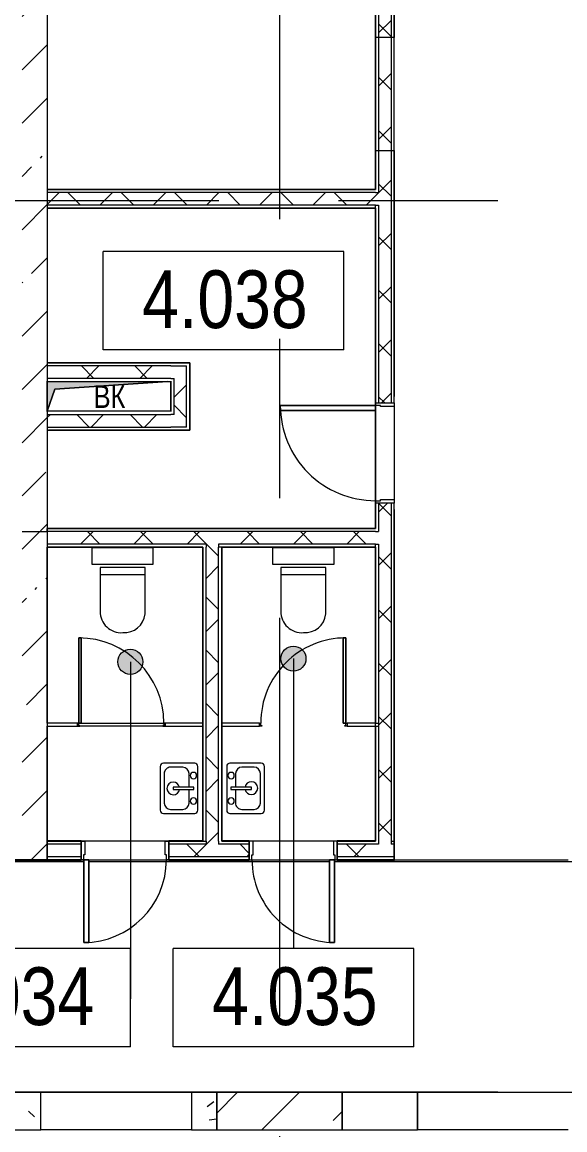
# Model space of a CAD drawing. Header units: millimetres. Extents: x 48966 to 294585, y -43515 to 30344.
# Drawn here: x 216327 to 220651, y -31683 to -22860 of the extents above; entities that cross this region are included whole.
import ezdxf

# ---------------------------------------------------------------- set-up
doc = ezdxf.new("R2010")
doc.units = ezdxf.units.MM
doc.linetypes.add('IMPORT-01 Штриховая _2 мм_', pattern=[600, 400, -200])
doc.linetypes.add('Осевые', pattern=[6350, 1270, -952.5, 3175, -952.5])
for name, color, linetype, lineweight in [('_Разделитель помещений_', 7, 'IMPORT-01 Штриховая _2 мм_', 9), ('Двери', 7, 'Continuous', 9), ('Каркас_Импост', 7, 'Continuous', 9), ('Марки помещений', 7, 'Continuous', 9), ('Обобщенные модели', 7, 'Continuous', 9), ('Обобщенные модели-1', 7, 'Continuous', 18), ('Общие ребра', 7, 'Continuous', 9), ('Оси-2', 7, 'Осевые', 9), ('Панель', 7, 'Continuous', 9), ('Перекрытия', 7, 'Continuous', 9), ('Сантехнические приборы', 7, 'Continuous', 9), ('Стены', 7, 'Continuous', 9), ('Стены-1', 7, 'Continuous', 18), ('Типовые аннотации', 7, 'Continuous', 9), ('Штриховка разреза-1', 7, 'Continuous', 9), ('Элементы узлов', 7, 'Continuous', 9), ('Элементы узлов-1', 7, 'Continuous', 5)]:
    doc.layers.add(name, color=color, linetype=linetype, lineweight=lineweight)
doc.layers.add('Обобщенные модели-2', color=7, linetype='Continuous', lineweight=9, true_color=0xffbc79)
doc.styles.add('Arial', font='Arial.ttf', dxfattribs={"width": 0.8, "height": 180})
doc.styles.add('Arial Narrow_1', font='Arial Narrow.ttf', dxfattribs={"height": 460})
pattern_1 = [(45, (108045.05, 0), (-424.264, 424.264), [600, -100, 20, -100]), (45, (108045.05, 424), (-424.264, 424.264), [])]
pattern_2 = [(45, (108045.05, 0), (-212.132, 212.132), []), (135, (108045.05, 0), (-212.132, -212.132), [])]
pattern_3 = [(50, (108045, 0), (1457.472, -127.512), [152.4, -1676.4]), (355, (108045, 0), (-281.942, 1528.454), [121.92, -1341.12]), (100.451, (108166.5, -10.6), (1175.541, 1400.933), [129.52, -1424.721]), (46.184, (108045, 406.4), (2168.632, -336.342), [228.6, -2514.6]), (96.636, (108225.8, 378.4), (1899.22, 1979.42), [194.28, -2137.08]), (351.184, (108045, 406.4), (1899.24, 1979.402), [182.88, -2011.68]), (21, (108248.2, 304.8), (1212.915, -818.121), [152.4, -1676.4]), (326, (108248.2, 304.8), (494.417, 1473.504), [121.92, -1341.12]), (71.451, (108349.3, 236.6), (1707.337, 655.37), [129.52, -1424.721]), (37.5, (108045.05, 0), (24.7094, 676.4402), [67.056, -1257.808, 67.056, -1294.384, -1346.2]), (37.5, (108045.05, 0), (24.7094, 676.4402), [-2686.304, 67.056, -1279.144]), (7.5, (108045.05, 0), (534.5577, 801.4443), [67.056, -709.168, 67.056, -1227.328, -513.08]), (7.5, (108045.05, 0), (534.5577, 801.4443), [-2070.608, 67.056, -446.024]), (327.5, (107591.9, 0), (1084.7275, -45.8312), [67.056, -440.944, 67.056, -1517.904, -2103.12]), (327.5, (107591.9, 0), (1084.7275, -45.8312), [-2092.96, 67.056, -2036.064]), (317.5, (107388.7, 0), (1185.035, 203.4135), [67.056, -593.344, 67.056, -985.52, -1493.52]), (317.5, (107388.7, 0), (1185.035, 203.4135), [-1712.976, 67.056, -1426.464])]

# ---------------------------------------------------------------- blocks, each defined once
blk = doc.blocks.new('Обобщенные модели 20 - Обобщенные модели 20-1193704-План 4-го этажа на отм_ _6_600')
at = {"layer": 'Обобщенные модели'}
h = blk.add_hatch(dxfattribs=at)
h.set_pattern_fill('FP_7', color=256, style=0, pattern_type=2)
h.set_pattern_definition([(45, (0, 0), (-493.914, 493.914), []), (45, (493.9, 0), (-493.914, 493.914), [873.125, -174.625, 6.706, -167.919])])
h.paths.add_polyline_path([(110831.6, -31682.9), (110831.6, -31382.9), (109831.6, -31382.9), (109831.6, -31682.9)], flags=0)
h.paths.add_polyline_path([(117431.6, -31682.9), (117431.6, -31382.9), (116431.6, -31382.9), (116431.6, -31682.9), (116726.1, -31682.9)], flags=0)
at = {"layer": 'Обобщенные модели-1'}
for p, q in [((110831.6, -31382.9), (109831.6, -31382.9)), ((109831.6, -31382.9), (109831.6, -31682.9)), ((110831.6, -31682.9), (110831.6, -31382.9)), ((117431.6, -31382.9), (116431.6, -31382.9)), ((116431.6, -31382.9), (116431.6, -31682.9)), ((117431.6, -31682.9), (117431.6, -31382.9)), ((109831.6, -31682.9), (110831.6, -31682.9)), ((116431.6, -31682.9), (117431.6, -31682.9))]:
    blk.add_line(p, q, dxfattribs=at)
blk = doc.blocks.new('Дверь - Однопольная - ДВ10_21х7-6240731-План 4-го этажа на отм_ _6_600')
at = {"layer": 'Двери'}
for p, q in [((-289, 733), (-329, 733)), ((-329, 733), (-329, 75)), ((-289, 75), (-289, 733)), ((-329, 75), (-289, 75))]:
    blk.add_line(p, q, dxfattribs=at)
blk.add_arc((-329, 75), 658, 360, 90, dxfattribs=at)
at = {"layer": 'Каркас_Импост'}
for p, q in [((-330, 75), (-350, 75)), ((-350, 75), (-350, -75)), ((-330, 35), (-330, 75)), ((-320, 35), (-330, 35)), ((-320, -75), (-320, 35)), ((330, 35), (320, 35)), ((320, 35), (320, -75)), ((350, 75), (330, 75)), ((330, 75), (330, 35)), ((350, -75), (350, 75)), ((-350, -75), (-320, -75)), ((320, -75), (350, -75))]:
    blk.add_line(p, q, dxfattribs=at)
at = {"layer": 'Панель'}
for p, q in [((-329, 733), (-289, 733)), ((-329, 75), (-329, 733)), ((-289, 733), (-289, 75)), ((-289, 75), (-329, 75))]:
    blk.add_line(p, q, dxfattribs=at)
blk = doc.blocks.new('Дверь - Однопольная - ДВ10__21х7-6240732-План 4-го этажа на отм_ _6_600')
at = {"layer": 'Двери'}
for p, q in [((-329, -75), (-289, -75)), ((-329, -733), (-329, -75)), ((-289, -75), (-289, -733)), ((-289, -733), (-329, -733))]:
    blk.add_line(p, q, dxfattribs=at)
blk.add_arc((-329, -75), 658, 270, 0, dxfattribs=at)
at = {"layer": 'Каркас_Импост'}
for p, q in [((-350, 75), (-320, 75)), ((-350, -75), (-350, 75)), ((-320, 75), (-320, -35)), ((320, 75), (350, 75)), ((320, -35), (320, 75)), ((350, 75), (350, -75)), ((-330, -75), (-350, -75)), ((-330, -35), (-330, -75)), ((-320, -35), (-330, -35)), ((330, -35), (320, -35)), ((330, -75), (330, -35)), ((350, -75), (330, -75))]:
    blk.add_line(p, q, dxfattribs=at)
at = {"layer": 'Панель'}
for p, q in [((-289, -75), (-329, -75)), ((-329, -75), (-329, -733)), ((-289, -733), (-289, -75)), ((-329, -733), (-289, -733))]:
    blk.add_line(p, q, dxfattribs=at)
blk = doc.blocks.new('Дверь - Однопольная_HPL - ДВ12__21х7-5561107-План 4-го этажа на отм_ _6_600')
at = {"layer": 'Двери'}
for p, q in [((-319, 690.5), (-339, 690.5)), ((-339, 690.5), (-339, 12.5)), ((-319, 12.5), (-319, 690.5)), ((-339, 12.5), (-319, 12.5))]:
    blk.add_line(p, q, dxfattribs=at)
blk.add_arc((-339, 12.5), 678, 360, 90, dxfattribs=at)
at = {"layer": 'Каркас_Импост'}
for p, q in [((-340, 12.5), (-350, 12.5)), ((-350, 12.5), (-350, -12.5)), ((-340, -7.5), (-340, 12.5)), ((350, 12.5), (340, 12.5)), ((340, 12.5), (340, -7.5)), ((350, -12.5), (350, 12.5)), ((-350, -12.5), (-330, -12.5)), ((-330, -7.5), (-340, -7.5)), ((-330, -12.5), (-330, -7.5)), ((340, -7.5), (330, -7.5)), ((330, -7.5), (330, -12.5)), ((330, -12.5), (350, -12.5))]:
    blk.add_line(p, q, dxfattribs=at)
at = {"layer": 'Панель'}
for p, q in [((-339, 690.5), (-319, 690.5)), ((-339, 12.5), (-339, 690.5)), ((-319, 690.5), (-319, 12.5)), ((-319, 12.5), (-339, 12.5))]:
    blk.add_line(p, q, dxfattribs=at)
blk = doc.blocks.new('Дверь - Однопольная - ДВ10__21х8-6240643-План 4-го этажа на отм_ _6_600')
at = {"layer": 'Двери'}
for p, q in [((-379, -75), (-339, -75)), ((-379, -833), (-379, -75)), ((-339, -75), (-339, -833)), ((-339, -833), (-379, -833))]:
    blk.add_line(p, q, dxfattribs=at)
blk.add_arc((-379, -75), 758, 270, 0, dxfattribs=at)
at = {"layer": 'Каркас_Импост'}
for p, q in [((-400, 75), (-370, 75)), ((-400, -75), (-400, 75)), ((-370, 75), (-370, -35)), ((370, 75), (400, 75)), ((370, -35), (370, 75)), ((400, 75), (400, -75)), ((-380, -75), (-400, -75)), ((-380, -35), (-380, -75)), ((-370, -35), (-380, -35)), ((380, -35), (370, -35)), ((380, -75), (380, -35)), ((400, -75), (380, -75))]:
    blk.add_line(p, q, dxfattribs=at)
at = {"layer": 'Панель'}
for p, q in [((-339, -75), (-379, -75)), ((-379, -75), (-379, -833)), ((-339, -833), (-339, -75)), ((-379, -833), (-339, -833))]:
    blk.add_line(p, q, dxfattribs=at)
blk = doc.blocks.new('170_ОтверстиеПрямоугольноеВертикальное - 170_ОтверстиеПрямоугольноеВертикальное-5688930-План 4-го этажа на отм_ _6_600')
at = {"layer": 'Обобщенные модели'}
for p, q in [((-492.5, -120), (-492.5, 120)), ((492.5, 120), (492.5, -120))]:
    blk.add_line(p, q, dxfattribs=at)
blk = doc.blocks.new('Унитаз_встраиваемый - Обычный _ Vitra 748-4800 _каркасные_-4815711-План 4-го этажа на отм_ _6_600')
at = {"layer": 'Сантехнические приборы'}
for p, q in [((-180, 371.5), (-180, 0)), ((179.4, 0), (179.4, 351)), ((-180, 60), (179.4, 60)), ((245, -25), (-245, -25)), ((-245, -25), (-245, -155)), ((-180, 0), (179.4, 0)), ((245, -155), (245, -25)), ((-245, -155), (245, -155))]:
    blk.add_line(p, q, dxfattribs=at)
for centre, start, end in [((-11.8, 351), 86.33454, 173.05975), ((9.9, 351), 360, 93.66546)]:
    blk.add_arc(centre, 169.5, start, end, dxfattribs=at)
blk = doc.blocks.new('Раковина-Одиночная-2D_400х300 - 400 x 300 мм-5160171-План 4-го этажа на отм_ _6_600')
at = {"layer": 'Сантехнические приборы'}
for p, q in [((131.7, 389.6), (131.7, 140.4)), ((131.7, 389.6), (131.7, 140.4)), ((506.3, 415), (157.1, 415)), ((506.3, 415), (157.1, 415)), ((449.1, 383.3), (214.2, 383.3)), ((531.7, 140.4), (531.7, 389.6)), ((531.7, 140.4), (531.7, 389.6)), ((163.4, 332.5), (163.4, 235.7)), ((341.2, 311.4), (322.2, 311.4)), ((322.2, 311.4), (322.2, 146.8)), ((341.2, 146.8), (341.2, 311.4)), ((499.9, 235.7), (499.9, 332.5)), ((214.2, 184.9), (322.2, 184.9)), ((341.2, 184.9), (449.1, 184.9)), ((157.1, 115), (506.3, 115)), ((157.1, 115), (506.3, 115)), ((322.2, 146.8), (341.2, 146.8)), ((231.8, 75), (591.8, 75))]:
    blk.add_line(p, q, dxfattribs=at)
for centre, radius, start, end in [((157.1, 389.6), 25.4, 90, 180), ((157.1, 389.6), 25.4, 90, 180), ((214.2, 332.5), 50.8, 90, 180), ((330.5, 311.4), 50.8, 360, 180), ((449.1, 332.5), 50.8, 360, 90), ((506.3, 389.6), 25.4, 360, 90), ((506.3, 389.6), 25.4, 360, 90), ((330.5, 311.4), 50.8, 180, 260.54555), ((330.5, 311.4), 50.8, 282.16552, 0), ((214.2, 235.7), 50.8, 180, 270), ((449.1, 235.7), 50.8, 270, 0), ((157.1, 140.4), 25.4, 180, 270), ((157.1, 140.4), 25.4, 180, 270), ((230.1, 150), 25.4, 360, 180), ((230.1, 150), 25.4, 180, 0), ((433.3, 150), 25.4, 360, 180), ((433.3, 150), 25.4, 180, 360), ((506.3, 140.4), 25.4, 270, 360), ((506.3, 140.4), 25.4, 270, 0)]:
    blk.add_arc(centre, radius, start, end, dxfattribs=at)
blk = doc.blocks.new('Дверь - Однопольная_HPL - ДВ12__21х7-5560888-План 4-го этажа на отм_ _6_600')
at = {"layer": 'Двери'}
for p, q in [((-339, -12.5), (-319, -12.5)), ((-339, -690.5), (-339, -12.5)), ((-319, -12.5), (-319, -690.5)), ((-319, -690.5), (-339, -690.5))]:
    blk.add_line(p, q, dxfattribs=at)
blk.add_arc((-339, -12.5), 678, 270, 0, dxfattribs=at)
at = {"layer": 'Каркас_Импост'}
for p, q in [((-350, 12.5), (-330, 12.5)), ((-350, -12.5), (-350, 12.5)), ((-340, 7.5), (-340, -12.5)), ((-330, 7.5), (-340, 7.5)), ((-330, 12.5), (-330, 7.5)), ((330, 12.5), (350, 12.5)), ((330, 7.5), (330, 12.5)), ((340, 7.5), (330, 7.5)), ((340, -12.5), (340, 7.5)), ((350, 12.5), (350, -12.5)), ((-340, -12.5), (-350, -12.5)), ((350, -12.5), (340, -12.5))]:
    blk.add_line(p, q, dxfattribs=at)
at = {"layer": 'Панель'}
for p, q in [((-319, -12.5), (-339, -12.5)), ((-339, -12.5), (-339, -690.5)), ((-319, -690.5), (-319, -12.5)), ((-339, -690.5), (-319, -690.5))]:
    blk.add_line(p, q, dxfattribs=at)
blk = doc.blocks.new('Марка помещения_Р - Марка помещения-4575829-План 4-го этажа на отм_ _6_600')
at = {"layer": 'Марки помещений'}
for p, q in [((-4.79375, -1.95625), (-4.79375, 1.95625)), ((4.79375, 1.95625), (-4.79375, 1.95625)), ((4.79375, -1.95625), (4.79375, 1.95625)), ((4.79375, -1.95625), (-4.79375, -1.95625))]:
    blk.add_line(p, q, dxfattribs=at)

msp = doc.modelspace()

# ---------------------------------------------------------------- hatches: boundary and pattern name
at = {"layer": 'Марки помещений'}
h = msp.add_hatch(color=256, dxfattribs=at)
edge = h.paths.add_edge_path(flags=0)
edge.add_arc((217188.8, -27955.4), 100, 0, 360)
h = msp.add_hatch(color=256, dxfattribs=at)
edge = h.paths.add_edge_path(flags=0)
edge.add_arc((218488.2, -27930), 100, 0, 360)
at = {"layer": 'Штриховка разреза-1'}
h = msp.add_hatch(dxfattribs=at)
h.set_pattern_fill('FP_5', color=256, style=0, pattern_type=2)
h.set_pattern_definition(pattern_2)
h.paths.add_polyline_path([(219166.7, -29407.9), (219266.7, -29407.9), (219266.7, -26692.9), (219166.7, -26692.9), (219166.7, -29382.9)], flags=0)
h.paths.add_polyline_path([(219266.7, -25892.9), (219266.7, -23882.9), (219166.7, -23882.9), (219166.7, -25892.9)], flags=0)
h.paths.add_polyline_path([(219266.7, -22982.9), (219266.7, -19612.9), (219166.7, -19612.9), (219166.7, -22982.9)], flags=0)
h.paths.add_polyline_path([(219266.7, -18812.9), (219266.7, -18007.9), (219166.7, -18007.9), (219166.7, -18812.9)], flags=0)
h = msp.add_hatch(dxfattribs=at)
h.set_pattern_fill('FP_4', color=256, style=0, pattern_type=2)
h.set_pattern_definition(pattern_1)
h.paths.add_polyline_path([(216526.7, -26912.9), (216526.7, -21632.9), (216376.7, -21632.9), (216376.7, -22232.5), (216326.7, -22232.5), (216326.7, -26912.9)], flags=0)
h = msp.add_hatch(dxfattribs=at)
h.set_pattern_fill('FP_5', color=256, style=0, pattern_type=2)
h.set_pattern_definition(pattern_2)
h.paths.add_polyline_path([(219266.7, -23882.9), (219266.7, -22982.9), (219166.7, -22982.9), (219166.7, -23882.9)], flags=0)
h = msp.add_hatch(dxfattribs=at)
h.set_pattern_fill('FP_5', color=256, style=0, pattern_type=2)
h.set_pattern_definition(pattern_2)
h.paths.add_polyline_path([(219141.7, -24317.9), (219166.7, -24317.9), (219166.7, -24217.9), (216526.7, -24217.9), (216526.7, -24317.9), (217526.4, -24317.9)], flags=0)
h = msp.add_hatch(dxfattribs=at)
h.set_pattern_fill('FP_5', color=256, style=0, pattern_type=2)
h.set_pattern_definition(pattern_2)
h.paths.add_polyline_path([(216526.7, -25697.9), (217536.7, -25697.9), (217536.7, -25597.9), (216526.7, -25597.9)], flags=0)
h = msp.add_hatch(dxfattribs=at)
h.set_pattern_fill('FP_5', color=256, style=0, pattern_type=2)
h.set_pattern_definition(pattern_2)
h.paths.add_polyline_path([(217636.7, -26084.9), (217636.7, -25597.9), (217536.7, -25597.9), (217536.7, -26084.9)], flags=0)
h = msp.add_hatch(dxfattribs=at)
h.set_pattern_fill('FP_5', color=256, style=0, pattern_type=2)
h.set_pattern_definition(pattern_2)
h.paths.add_polyline_path([(216620.9, -26084.9), (217536.7, -26084.9), (217536.7, -25984.9), (216526.7, -25984.9), (216526.7, -26084.9)], flags=0)
h = msp.add_hatch(dxfattribs=at)
h.set_pattern_fill('FP_4', color=256, style=0, pattern_type=2)
h.set_pattern_definition(pattern_1)
h.paths.add_polyline_path([(216526.7, -29332.9), (216526.7, -26917.9), (216326.7, -26917.9), (216326.7, -29332.9)], flags=0)
h = msp.add_hatch(dxfattribs=at)
h.set_pattern_fill('FP_5', color=256, style=0, pattern_type=2)
h.set_pattern_definition(pattern_2)
h.paths.add_polyline_path([(217791.7, -27017.9), (219166.7, -27017.9), (219166.7, -26917.9), (216526.7, -26917.9), (216526.7, -27017.9), (217526.4, -27017.9)], flags=0)
h = msp.add_hatch(dxfattribs=at)
h.set_pattern_fill('FP_5', color=256, style=0, pattern_type=2)
h.set_pattern_definition(pattern_2)
h.paths.add_polyline_path([(217891.7, -29407.9), (217891.7, -27017.9), (217791.7, -27017.9), (217791.7, -29407.9)], flags=0)
h = msp.add_hatch(dxfattribs=at)
h.set_pattern_fill('FP_4', color=256, style=0, pattern_type=2)
h.set_pattern_definition(pattern_1)
h.paths.add_polyline_path([(213926.7, -29532.9), (216526.7, -29532.9), (216526.7, -29332.9), (213926.7, -29332.9)], flags=0)
h.paths.add_polyline_path([(212926.7, -29532.9), (212926.7, -29332.9), (212526.7, -29332.9), (212526.7, -29532.9)], flags=0)
h = msp.add_hatch(dxfattribs=at)
h.set_pattern_fill('FP_5', color=256, style=0, pattern_type=2)
h.set_pattern_definition(pattern_2)
h.paths.add_polyline_path([(219291.7, -29507.9), (219291.7, -29407.9), (218836.7, -29407.9), (218836.7, -29507.9)], flags=0)
h.paths.add_polyline_path([(216620.9, -29507.9), (216796.7, -29507.9), (216796.7, -29407.9), (216526.7, -29407.9), (216526.7, -29507.9)], flags=0)
h.paths.add_polyline_path([(217526.4, -29507.9), (218136.7, -29507.9), (218136.7, -29407.9), (217496.7, -29407.9), (217496.7, -29507.9)], flags=0)
h = msp.add_hatch(dxfattribs=at)
h.set_pattern_fill('FP_8', color=256, style=0, pattern_type=2)
h.set_pattern_definition(pattern_3)
h.paths.add_polyline_path([(214676.7, -31682.9), (216476.7, -31682.9), (216476.7, -31382.9), (214676.7, -31382.9)], flags=0)
h.paths.add_polyline_path([(217876.7, -31682.9), (217876.7, -31382.9), (217676.7, -31382.9), (217676.7, -31682.9)], flags=0)
h.paths.add_polyline_path([(213476.7, -31682.9), (213476.7, -31382.9), (212876.7, -31384.9), (212876.7, -31682.9)], flags=0)
h = msp.add_hatch(dxfattribs=at)
h.set_pattern_fill('FP_8', color=256, style=0, pattern_type=2)
h.set_pattern_definition(pattern_3)
h.paths.add_polyline_path([(218876.7, -31682.9), (219476.7, -31682.9), (219476.7, -31382.9), (218876.7, -31382.9)], flags=0)
h.paths.add_polyline_path([(224476.7, -31682.9), (224476.7, -31382.9), (223676.7, -31382.9), (223676.7, -31682.9)], flags=0)
h.paths.add_polyline_path([(220676.7, -31682.9), (222476.7, -31682.9), (222476.7, -31382.9), (220676.7, -31382.9)], flags=0)
at = {"layer": 'Элементы узлов-1'}
msp.add_hatch(color=256, dxfattribs=at).paths.add_polyline_path([(216527.1, -25959.9), (216587.9, -25782.3), (217484.3, -25722.9), (216526.7, -25722.9), (216526.7, -25959.9)], flags=0)

# ---------------------------------------------------------------- linework, layer by layer
at = {"layer": '_Разделитель помещений_'}
msp.add_line((215356.1, -29532.9), (216577.2, -29532.9), dxfattribs=at)
at = {"layer": 'Марки помещений'}
for p, q in [((217188.8, -27955.4), (217188.8, -30639)), ((218488.2, -27930), (218488.2, -30239.5)), ((217188.8, -30639), (217188.8, -30630.8))]:
    msp.add_line(p, q, dxfattribs=at)
for centre in [(217188.8, -27955.4), (218488.2, -27930)]:
    msp.add_circle(centre, 100, dxfattribs=at)
at = {"layer": 'Обобщенные модели-2'}
for p, q in [((216526.7, -25721.1), (216526.7, -25961.1)), ((217511.7, -25961.1), (217511.7, -25721.1))]:
    msp.add_line(p, q, dxfattribs=at)
at = {"layer": 'Общие ребра'}
for p, q in [((219141.7, -19612.9), (219141.7, -22982.9)), ((219166.7, -19612.9), (219166.7, -22982.9)), ((219266.7, -19612.9), (219266.7, -22982.9)), ((219291.7, -22982.9), (219291.7, -19612.9)), ((219141.7, -22982.9), (219141.7, -23882.9)), ((219166.7, -22982.9), (219166.7, -23882.9)), ((219266.7, -22982.9), (219266.7, -23882.9)), ((219291.7, -23882.9), (219291.7, -22982.9)), ((219141.7, -23882.9), (219141.7, -24190.9)), ((219166.7, -23882.9), (219166.7, -24217.9)), ((219266.7, -23882.9), (219266.7, -25892.9)), ((219291.7, -25892.9), (219291.7, -23882.9)), ((216526.7, -24192.9), (216526.7, -24217.9)), ((219141.7, -24217.9), (216526.7, -24217.9)), ((216526.7, -24217.9), (216526.7, -24317.9)), ((219141.7, -24217.9), (219166.7, -24217.9)), ((219141.7, -24317.9), (216526.7, -24317.9)), ((216526.7, -24317.9), (216526.7, -24342.9)), ((219141.7, -24342.9), (219141.7, -24317.9)), ((219141.7, -24317.9), (219166.7, -24317.9)), ((219141.7, -24344.9), (219141.7, -25892.9)), ((219166.7, -24317.9), (219166.7, -25892.9)), ((216526.7, -25572.9), (216526.7, -25597.9)), ((217511.7, -25597.9), (216526.7, -25597.9)), ((216526.7, -25597.9), (216526.7, -25697.9)), ((217511.7, -25597.9), (217536.7, -25597.9)), ((217536.7, -25597.9), (217636.7, -25597.9)), ((217636.7, -26084.9), (217636.7, -25597.9)), ((217511.7, -25697.9), (216526.7, -25697.9)), ((216526.7, -25697.9), (216526.7, -25722.9)), ((217511.7, -25697.9), (217536.7, -25697.9)), ((217536.7, -25984.9), (217536.7, -25697.9)), ((216526.7, -25959.9), (216526.7, -25984.9)), ((216526.7, -25984.9), (217511.7, -25984.9)), ((216526.7, -25984.9), (216526.7, -26084.9)), ((217536.7, -25984.9), (217511.7, -25984.9)), ((216526.7, -26084.9), (216526.7, -26109.9)), ((216526.7, -26084.9), (217511.7, -26084.9)), ((217536.7, -26084.9), (217511.7, -26084.9)), ((217636.7, -26084.9), (217536.7, -26084.9)), ((219141.7, -26692.9), (219141.7, -26890.9)), ((219166.7, -26692.9), (219166.7, -26917.9)), ((219266.7, -26692.9), (219266.7, -29382.9)), ((219291.7, -29255.6), (219291.7, -26692.9)), ((216526.7, -26912.9), (216526.7, -26892.9)), ((216526.7, -26892.9), (216526.7, -26912.9)), ((216326.7, -26917.9), (216526.7, -26917.9)), ((219141.7, -26917.9), (216526.7, -26917.9)), ((216526.7, -26917.9), (216526.7, -27017.9)), ((219141.7, -26917.9), (219166.7, -26917.9)), ((217791.7, -27017.9), (216526.7, -27017.9)), ((216526.7, -27017.9), (216526.7, -27042.9)), ((217791.7, -27017.9), (217791.7, -27042.9)), ((217791.7, -29382.9), (217791.7, -27042.9)), ((219141.7, -27017.9), (217891.7, -27017.9)), ((217891.7, -27017.9), (217891.7, -27042.9)), ((217916.7, -27042.9), (217891.7, -27042.9)), ((217891.7, -29382.9), (217891.7, -27042.9)), ((219141.7, -27042.9), (219141.7, -27017.9)), ((219141.7, -27017.9), (219166.7, -27017.9)), ((219166.7, -27017.9), (219166.7, -28427.8)), ((216526.7, -28442.9), (216526.7, -28427.8)), ((216526.7, -28482.9), (216526.7, -28467.9)), ((219141.7, -28427.8), (219141.7, -28442.9)), ((219141.7, -28442.9), (219166.7, -28442.9)), ((219141.7, -28467.9), (219141.7, -28482.9)), ((219141.7, -28467.9), (219166.7, -28467.9)), ((219166.7, -28427.8), (219166.7, -28442.9)), ((219166.7, -28442.9), (219166.7, -28467.9)), ((219166.7, -28442.9), (219166.7, -28467.9)), ((219166.7, -28467.9), (219166.7, -28482.9)), ((219166.7, -28482.9), (219166.7, -29382.9)), ((219291.7, -29382.9), (219291.7, -29255.6)), ((216526.7, -29407.9), (216526.7, -29382.9)), ((216526.7, -29382.9), (216526.7, -29407.9)), ((216526.7, -29507.9), (216526.7, -29407.9)), ((216796.7, -29407.9), (216526.7, -29407.9)), ((216526.7, -29407.9), (216526.7, -29507.9)), ((216796.7, -29382.9), (216528.7, -29382.9)), ((216528.7, -29382.9), (216796.7, -29382.9)), ((217765.7, -29382.9), (217496.7, -29382.9)), ((217496.7, -29382.9), (217765.7, -29382.9)), ((217791.7, -29407.9), (217496.7, -29407.9)), ((217766.7, -29382.9), (217791.7, -29382.9)), ((217791.7, -29382.9), (217791.7, -29407.9)), ((217891.7, -29382.9), (217891.7, -29407.9)), ((218136.7, -29407.9), (217891.7, -29407.9)), ((218136.7, -29382.9), (217918.7, -29382.9)), ((217918.7, -29382.9), (218136.7, -29382.9)), ((219140.7, -29382.9), (218836.7, -29382.9)), ((218836.7, -29382.9), (219140.7, -29382.9)), ((219166.7, -29407.9), (218836.7, -29407.9)), ((219166.7, -29382.9), (219166.7, -29407.9)), ((219266.7, -29382.9), (219291.7, -29382.9)), ((219266.7, -29382.9), (219266.7, -29407.9)), ((219291.7, -29407.9), (219266.7, -29407.9)), ((219291.7, -29407.9), (219291.7, -29382.9)), ((219291.7, -29507.9), (219291.7, -29407.9)), ((216526.7, -29532.9), (216526.7, -29507.9)), ((216796.7, -29507.9), (216526.7, -29507.9)), ((216526.7, -29507.9), (216526.7, -29532.9)), ((216526.7, -29532.9), (216796.7, -29532.9)), ((216796.7, -29532.9), (216526.7, -29532.9)), ((218136.7, -29507.9), (217496.7, -29507.9)), ((217496.7, -29532.9), (218136.7, -29532.9)), ((218136.7, -29532.9), (217496.7, -29532.9)), ((219291.7, -29507.9), (218836.7, -29507.9)), ((218836.7, -29532.9), (219291.7, -29532.9)), ((219291.7, -29532.9), (218836.7, -29532.9)), ((219291.7, -29532.9), (219291.7, -29507.9))]:
    msp.add_line(p, q, dxfattribs=at)
at = {"layer": 'Оси-2'}
for p, q in [((218376.7, 25417.1), (218376.7, -41737.8)), ((258216.7, -24282.9), (199731.8, -24282.9)), ((258216.7, -31382.9), (199731.8, -31382.9))]:
    msp.add_line(p, q, dxfattribs=at)
at = {"layer": 'Перекрытия'}
for p, q in [((216526.7, -18032.9), (216526.7, -24192.9)), ((219141.7, -24192.9), (219141.7, -19662.9)), ((219291.7, -19662.9), (219291.7, -22982.9)), ((219291.7, -22982.9), (219141.7, -22982.9)), ((219141.7, -22982.9), (219141.7, -23882.9)), ((219141.7, -23882.9), (219291.7, -23882.9)), ((219291.7, -23882.9), (219291.7, -25842.9)), ((216526.7, -24192.9), (219141.7, -24192.9)), ((216526.7, -24342.9), (216526.7, -26892.9)), ((219141.7, -24342.9), (216526.7, -24342.9)), ((219141.7, -26892.9), (219141.7, -24342.9)), ((216537.7, -25572.9), (217661.7, -25572.9)), ((217661.7, -25572.9), (217661.7, -26109.9)), ((219141.7, -25842.9), (219141.7, -26742.9)), ((217661.7, -26109.9), (216537.7, -26109.9)), ((219291.7, -26742.9), (219291.7, -29532.9)), ((216526.7, -26892.9), (219141.7, -26892.9)), ((217766.7, -27042.9), (216526.7, -27042.9)), ((216526.7, -27042.9), (216526.7, -29382.9)), ((217766.7, -29382.9), (217766.7, -27042.9)), ((219141.7, -27042.9), (217916.7, -27042.9)), ((217916.7, -27042.9), (217916.7, -29382.9)), ((219141.7, -29382.9), (219141.7, -27042.9)), ((216526.7, -29382.9), (216796.7, -29382.9)), ((216796.7, -29382.9), (216796.7, -29532.9)), ((217496.7, -29532.9), (217496.7, -29382.9)), ((217496.7, -29382.9), (217766.7, -29382.9)), ((217916.7, -29382.9), (218136.7, -29382.9)), ((218136.7, -29382.9), (218136.7, -29532.9)), ((218836.7, -29532.9), (218836.7, -29382.9)), ((218836.7, -29382.9), (219141.7, -29382.9)), ((216817.7, -29548.3), (215356.7, -29548.3)), ((216796.7, -29532.9), (217496.7, -29532.9)), ((218775.7, -29548.3), (216857.7, -29548.3)), ((218136.7, -29532.9), (218836.7, -29532.9)), ((220876.7, -29548.3), (218815.7, -29548.3)), ((219291.7, -29532.9), (220676.7, -29532.9)), ((215356.7, -31382.9), (220876.7, -31382.9))]:
    msp.add_line(p, q, dxfattribs=at)
at = {"layer": 'Стены'}
for p, q in [((216526.7, -21632.9), (216526.7, -25659.9)), ((219141.7, -25892.9), (219291.7, -25892.9)), ((219141.7, -26692.9), (219141.7, -25892.9)), ((219291.7, -25892.9), (219291.7, -26692.9)), ((216526.7, -25959.9), (216526.7, -26912.9)), ((219291.7, -26692.9), (219141.7, -26692.9)), ((216526.7, -26917.9), (216526.7, -27112.9)), ((216526.7, -27112.9), (216526.7, -29332.9)), ((216766.7, -28467.9), (216766.7, -28442.9)), ((216766.7, -28442.9), (217466.7, -28442.9)), ((217466.7, -28467.9), (216766.7, -28467.9)), ((217466.7, -28442.9), (217466.7, -28467.9)), ((216526.7, -29332.9), (216526.7, -29532.9)), ((216796.7, -29382.9), (216796.7, -29380.9)), ((216796.7, -29380.9), (217496.7, -29380.9)), ((217496.7, -29380.9), (217496.7, -29382.9)), ((218136.7, -29382.9), (218136.7, -29380.9)), ((218136.7, -29380.9), (218836.7, -29380.9)), ((218836.7, -29380.9), (218836.7, -29382.9)), ((216796.7, -29532.9), (216796.7, -29382.9)), ((217496.7, -29382.9), (217496.7, -29532.9)), ((218136.7, -29532.9), (218136.7, -29382.9)), ((218836.7, -29382.9), (218836.7, -29532.9)), ((216526.7, -29532.9), (215356.7, -29532.9)), ((216796.7, -29534.9), (216796.7, -29532.9)), ((216817.7, -29534.9), (216796.7, -29534.9)), ((217496.7, -29534.9), (216857.7, -29534.9)), ((217496.7, -29532.9), (217496.7, -29534.9)), ((218136.7, -29534.9), (218136.7, -29532.9)), ((218775.7, -29534.9), (218136.7, -29534.9)), ((218836.7, -29534.9), (218815.7, -29534.9)), ((218836.7, -29532.9), (218836.7, -29534.9)), ((216476.7, -31682.9), (216476.7, -31382.9)), ((216476.7, -31382.9), (217676.7, -31382.9)), ((217676.7, -31382.9), (217676.7, -31682.9)), ((219476.7, -31382.9), (219476.7, -31682.9)), ((219476.7, -31382.9), (220676.7, -31382.9)), ((217676.7, -31682.9), (216476.7, -31682.9)), ((220676.7, -31682.9), (219476.7, -31682.9))]:
    msp.add_line(p, q, dxfattribs=at)
at = {"layer": 'Стены-1'}
for p, q in [((216526.7, -21632.9), (216526.7, -24192.9)), ((219141.7, -24192.9), (216526.7, -24192.9)), ((219141.7, -24190.9), (219141.7, -24192.9)), ((216526.7, -24342.9), (216526.7, -25572.9)), ((216526.7, -24342.9), (219141.7, -24342.9)), ((219141.7, -24342.9), (219141.7, -24344.9)), ((217511.7, -25572.9), (216526.7, -25572.9)), ((217636.7, -25572.9), (217511.7, -25572.9)), ((217661.7, -25572.9), (217636.7, -25572.9)), ((217661.7, -26109.9), (217661.7, -25572.9)), ((216526.7, -25722.9), (216526.7, -25959.9)), ((216526.7, -25722.9), (217511.7, -25722.9)), ((217511.7, -25722.9), (217511.7, -25959.9)), ((219141.7, -25892.9), (219291.7, -25892.9)), ((217511.7, -25959.9), (216526.7, -25959.9)), ((216526.7, -26109.9), (216526.7, -26892.9)), ((216526.7, -26109.9), (217511.7, -26109.9)), ((217511.7, -26109.9), (217636.7, -26109.9)), ((217636.7, -26109.9), (217661.7, -26109.9)), ((219291.7, -26692.9), (219141.7, -26692.9)), ((219141.7, -26892.9), (216526.7, -26892.9)), ((219141.7, -26890.9), (219141.7, -26892.9)), ((216526.7, -27044.9), (216526.7, -27042.9)), ((216526.7, -27042.9), (217766.7, -27042.9)), ((216526.7, -28427.8), (216526.7, -27044.9)), ((217766.7, -27042.9), (217766.7, -29382.9)), ((217916.7, -27042.9), (219141.7, -27042.9)), ((217916.7, -29382.9), (217916.7, -27042.9)), ((219141.7, -27042.9), (219141.7, -27043.9)), ((219141.7, -27043.9), (219141.7, -28427.8)), ((216526.7, -29332.9), (216526.7, -28482.9)), ((216766.7, -28442.9), (216528.7, -28442.9)), ((216528.7, -28467.9), (216766.7, -28467.9)), ((216766.7, -28467.9), (216766.7, -28442.9)), ((217764.7, -28442.9), (217466.7, -28442.9)), ((217466.7, -28442.9), (217466.7, -28467.9)), ((217466.7, -28467.9), (217764.7, -28467.9)), ((217766.7, -28467.9), (217766.7, -28442.9)), ((217916.7, -28442.9), (217916.7, -28467.9)), ((218216.7, -28442.9), (217918.7, -28442.9)), ((217918.7, -28467.9), (218216.7, -28467.9)), ((218216.7, -28467.9), (218216.7, -28442.9)), ((219139.7, -28442.9), (218916.7, -28442.9)), ((218916.7, -28442.9), (218916.7, -28467.9)), ((218916.7, -28467.9), (219139.7, -28467.9)), ((219141.7, -28482.9), (219141.7, -29381.9)), ((216526.7, -29382.9), (216526.7, -29332.9)), ((216796.7, -29380.9), (216528.7, -29380.9)), ((216796.7, -29382.9), (216796.7, -29380.9)), ((217765.7, -29380.9), (217496.7, -29380.9)), ((217496.7, -29380.9), (217496.7, -29382.9)), ((217765.7, -29382.9), (217765.7, -29380.9)), ((218136.7, -29380.9), (217918.7, -29380.9)), ((217918.7, -29381.9), (217918.7, -29382.9)), ((218136.7, -29382.9), (218136.7, -29380.9)), ((219140.7, -29380.9), (218836.7, -29380.9)), ((218836.7, -29380.9), (218836.7, -29382.9)), ((219140.7, -29382.9), (219140.7, -29380.9)), ((219141.7, -29381.9), (219141.7, -29382.9)), ((216528.7, -29382.9), (216526.7, -29382.9)), ((216796.7, -29532.9), (216796.7, -29382.9)), ((217496.7, -29382.9), (217496.7, -29532.9)), ((217766.7, -29382.9), (217765.7, -29382.9)), ((217918.7, -29382.9), (217916.7, -29382.9)), ((218136.7, -29532.9), (218136.7, -29382.9)), ((218836.7, -29382.9), (218836.7, -29532.9)), ((219141.7, -29382.9), (219140.7, -29382.9)), ((215356.7, -29532.9), (216526.7, -29532.9)), ((216526.7, -29532.9), (215356.7, -29532.9)), ((215356.7, -29534.9), (216796.7, -29534.9)), ((216796.7, -29534.9), (216796.7, -29532.9)), ((217496.7, -29532.9), (217496.7, -29534.9)), ((217496.7, -29534.9), (218136.7, -29534.9)), ((218136.7, -29534.9), (218136.7, -29532.9)), ((218836.7, -29532.9), (218836.7, -29534.9)), ((218836.7, -29534.9), (219292.7, -29534.9)), ((219292.7, -29532.9), (219291.7, -29532.9)), ((219292.7, -29534.9), (219292.7, -29532.9)), ((216476.7, -31382.9), (214676.7, -31382.9)), ((216476.7, -31682.9), (216476.7, -31382.9)), ((217876.7, -31382.9), (217676.7, -31382.9)), ((217676.7, -31382.9), (217676.7, -31682.9)), ((217876.7, -31682.9), (217876.7, -31382.9)), ((219476.7, -31382.9), (218876.7, -31382.9)), ((218876.7, -31382.9), (218876.7, -31682.9)), ((219476.7, -31682.9), (219476.7, -31382.9)), ((214676.7, -31682.9), (216476.7, -31682.9)), ((217676.7, -31682.9), (217876.7, -31682.9)), ((218876.7, -31682.9), (219476.7, -31682.9))]:
    msp.add_line(p, q, dxfattribs=at)
at = {"layer": 'Элементы узлов'}
for p, q in [((216526.7, -25721.1), (216526.7, -25961.1)), ((217484.3, -25722.9), (216587.9, -25782.3)), ((216587.9, -25782.3), (217484.3, -25722.9)), ((217511.7, -25961.1), (217511.7, -25721.1)), ((216587.9, -25782.3), (216527.1, -25959.9)), ((216527.1, -25959.9), (216587.9, -25782.3))]:
    msp.add_line(p, q, dxfattribs=at)

# ---------------------------------------------------------------- block references
at = {"layer": 'Двери'}
for name, p, rotation in [('Дверь - Однопольная - ДВ10__21х8-6240643-План 4-го этажа на отм_ _6_600', (219216.7, -26292.9), 270), ('Дверь - Однопольная_HPL - ДВ12__21х7-5560888-План 4-го этажа на отм_ _6_600', (218566.7, -28455.4), 180), ('Дверь - Однопольная - ДВ10_21х7-6240731-План 4-го этажа на отм_ _6_600', (218486.7, -29457.9), 180)]:
    msp.add_blockref(name, p, dxfattribs=dict(at, rotation=rotation))
for name, p in [('Дверь - Однопольная_HPL - ДВ12__21х7-5561107-План 4-го этажа на отм_ _6_600', (217116.7, -28455.4)), ('Дверь - Однопольная - ДВ10__21х7-6240732-План 4-го этажа на отм_ _6_600', (217146.7, -29457.9))]:
    msp.add_blockref(name, p, dxfattribs=at)
at = {"layer": 'Марки помещений', "xscale": 199.9999999999999, "yscale": 199.9999999999999, "zscale": 199.9999999999999}
for p in [(217931.1, -25078.9), (216230, -30630.8), (218488.2, -30630.8)]:
    msp.add_blockref('Марка помещения_Р - Марка помещения-4575829-План 4-го этажа на отм_ _6_600', p, dxfattribs=at)
at = {"layer": 'Обобщенные модели'}
msp.add_blockref('Обобщенные модели 20 - Обобщенные модели 20-1193704-План 4-го этажа на отм_ _6_600', (108045, 0), dxfattribs=at)
at = {"layer": 'Сантехнические приборы'}
for name, p, rotation in [('Унитаз_встраиваемый - Обычный _ Vitra 748-4800 _каркасные_-4815711-План 4-го этажа на отм_ _6_600', (217126.7, -27202.9), 180), ('Унитаз_встраиваемый - Обычный _ Vitra 748-4800 _каркасные_-4815711-План 4-го этажа на отм_ _6_600', (218566.7, -27202.9), 180), ('Раковина-Одиночная-2D_400х300 - 400 x 300 мм-5160171-План 4-го этажа на отм_ _6_600', (217841.7, -29294.6), 90), ('Раковина-Одиночная-2D_400х300 - 400 x 300 мм-5160171-План 4-го этажа на отм_ _6_600', (217841.7, -28631.1), 270)]:
    msp.add_blockref(name, p, dxfattribs=dict(at, rotation=rotation))
at = {"layer": 'Элементы узлов'}
msp.add_blockref('170_ОтверстиеПрямоугольноеВертикальное - 170_ОтверстиеПрямоугольноеВертикальное-5688930-План 4-го этажа на отм_ _6_600', (217019.2, -25841.1), dxfattribs=at)

# ---------------------------------------------------------------- texts
at = {"layer": 'Марки помещений', "char_height": 460, "width": 1587.341, "attachment_point": 1, "style": 'Arial Narrow_1'}
for s, insert in [('4.038', (217283.2, -24837)), ('4.034', (215582.1, -30388.9)), ('4.035', (217840.3, -30388.9))]:
    msp.add_mtext(s, dxfattribs=dict(at, insert=insert))
at = {"layer": 'Типовые аннотации', "insert": (216897, -25753.1), "char_height": 180, "width": 307.848, "attachment_point": 1, "style": 'Arial'}
msp.add_mtext('ВК', dxfattribs=at)

doc.saveas('drawing.dxf')
